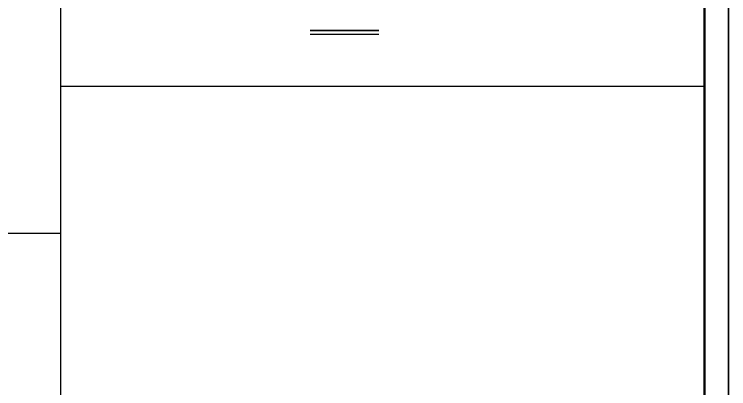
# Model space of a CAD drawing. Extents: x -124594 to 516503, y -3148 to 203159.
# Drawn here: x 51674 to 81400, y 156445 to 172017 of the extents above; entities that cross this region are included whole.
import ezdxf

# ---------------------------------------------------------------- set-up
doc = ezdxf.new("R2010")
doc.units = 0
doc.header["$LTSCALE"] = 1000
doc.header["$MEASUREMENT"] = 0
for name, color, linetype in [('DIM_SYMB', 3, 'Continuous'), ('PUB_TITLE', 4, 'Continuous'), ('打印框线', 7, 'Continuous'), ('标准打印框线2025-06-19-05-44', 7, 'Continuous')]:
    doc.layers.add(name, color=color, linetype=linetype)

msp = doc.modelspace()

# ---------------------------------------------------------------- linework, layer by layer
for p, q in [((53601, 202149), (53601, 144749)), ((53601, 169031), (80390, 169031)), ((29318, 162917), (53601, 162917))]:
    msp.add_line(p, q)
at = {"layer": 'DIM_SYMB', "const_width": 70}
msp.add_lwpolyline([(63980, 171337), (66845, 171337)], dxfattribs=at)
at = {"layer": 'DIM_SYMB'}
msp.add_lwpolyline([(63980, 171197), (66845, 171197)], dxfattribs=at)
at = {"layer": 'PUB_TITLE'}
msp.add_lwpolyline([(-2710, 143749), (81390, 143749), (81390, 203149), (-2710, 203149)], close=True, dxfattribs=at)
at = {"layer": 'PUB_TITLE', "const_width": 100}
msp.add_lwpolyline([(-210, 144749), (80390, 144749), (80390, 202149), (-210, 202149)], close=True, dxfattribs=at)
at = {"layer": '打印框线'}
msp.add_lwpolyline([(-2710, 143749), (-2710, 203149), (81390, 203149), (81390, 143749)], close=True, dxfattribs=at)
at = {"layer": '标准打印框线2025-06-19-05-44', "const_width": 20}
msp.add_lwpolyline([(-2710, 143749), (81390, 143749), (81390, 203149), (-2710, 203149)], close=True, dxfattribs=at)

doc.saveas('drawing.dxf')
